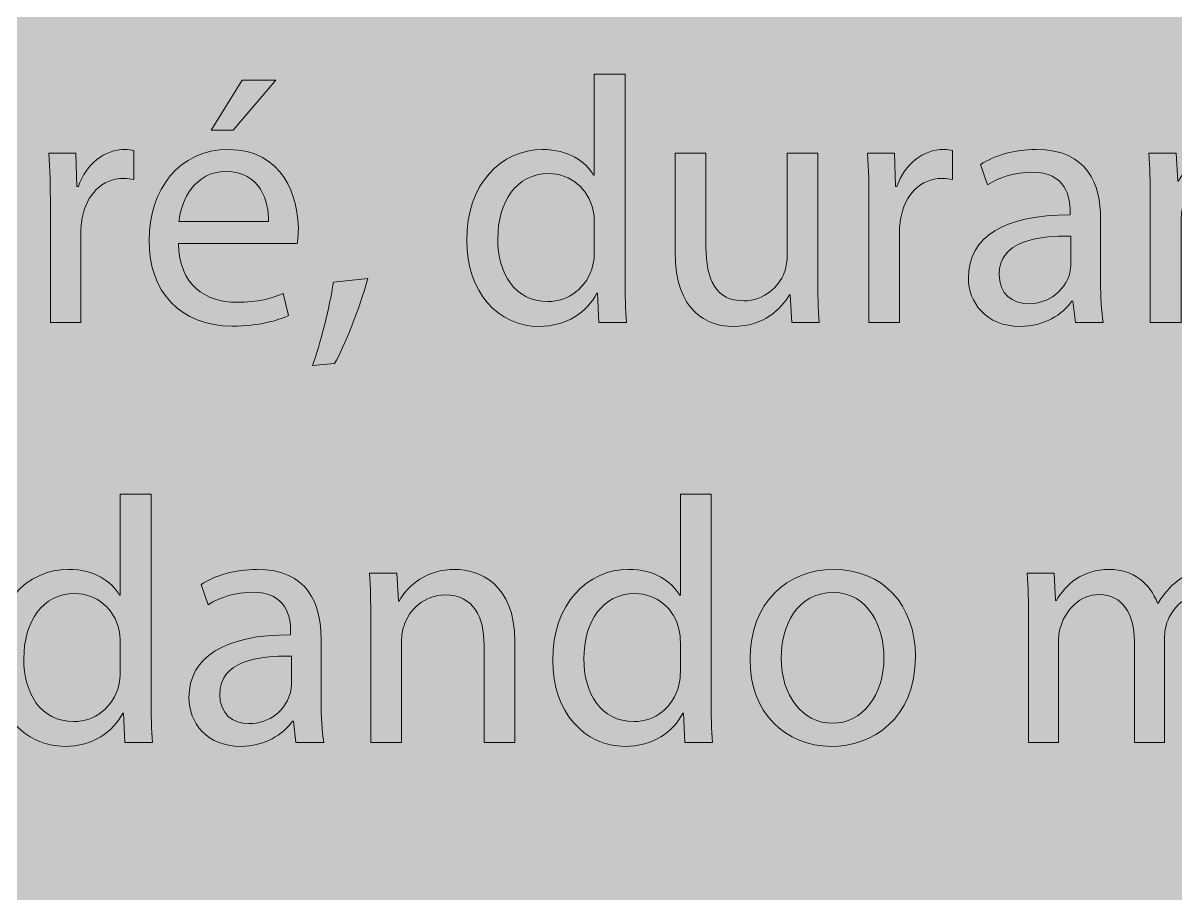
# Model space of a CAD drawing. Header units: inches. Extents: x -507 to 1392, y -754 to 68.
# Drawn here: x -175.44 to -135.9, y -101.44 to -71.57 of the extents above; entities that cross this region are included whole.
import ezdxf

# ---------------------------------------------------------------- set-up
doc = ezdxf.new("R2010")
doc.units = ezdxf.units.IN
doc.header["$MEASUREMENT"] = 0
doc.layers.add('Front', color=7, linetype='Continuous')
picture_1 = doc.add_image_def('image1.png', size_in_pixel=(3301, 2181))
picture_2 = doc.add_image_def('image10.png', size_in_pixel=(3013, 3012))

# ---------------------------------------------------------------- blocks, each defined once
blk = doc.blocks.new('block 3')
at = {"layer": 'Front', "true_color": 0x326699}
h = blk.add_hatch(color=165, dxfattribs=at)
h.dxf.hatch_style = 2
h.paths.add_polyline_path([(-211, -462.1), (-211, 61.249), (581, 61.249), (581, -462.1)])
at = {"layer": 'Front'}
image = blk.add_image(picture_1, insert=(-211, -462.191), size_in_units=(792.24, 523.44), dxfattribs=at)
blk = doc.blocks.new('block 48')
at = {"layer": 'Front', "true_color": 0x231f20}
h = blk.add_hatch(color=250, dxfattribs=at)
h.dxf.hatch_style = 2
edge = h.paths.add_edge_path()
edge.add_spline(control_points=[(-170.116, -79.135), (-170.092, -80.562), (-169.181, -81.149), (-168.125, -81.149), (-167.37, -81.149), (-166.914, -81.018), (-166.518, -80.85), (-166.518, -80.85), (-166.338, -81.605), (-166.338, -81.605), (-166.71, -81.773), (-167.345, -81.965), (-168.269, -81.965), (-170.056, -81.965), (-171.124, -80.79), (-171.124, -79.039), (-171.124, -77.288), (-170.092, -75.909), (-168.401, -75.909), (-166.506, -75.909), (-166.002, -77.576), (-166.002, -78.643), (-166.002, -78.859), (-166.026, -79.027), (-166.038, -79.135), (-166.038, -79.135), (-170.116, -79.135), (-170.116, -79.135)], knot_values=[0, 0, 0, 0, 1, 1, 1, 2, 2, 2, 3, 3, 3, 4, 4, 4, 5, 5, 5, 6, 6, 6, 7, 7, 7, 8, 8, 8, 9, 9, 9, 9], degree=3, periodic=1)
edge = h.paths.add_edge_path()
edge.add_spline(control_points=[(-167.021, -78.379), (-167.01, -77.708), (-167.297, -76.664), (-168.485, -76.664), (-169.552, -76.664), (-170.02, -77.647), (-170.104, -78.379), (-170.104, -78.379), (-167.021, -78.379), (-167.021, -78.379)], knot_values=[0, 0, 0, 0, 1, 1, 1, 2, 2, 2, 3, 3, 3, 3], degree=3, periodic=1)
h.paths.add_polyline_path([(-166.77, -73.534), (-168.233, -75.249), (-168.988, -75.249), (-167.933, -73.534)])
h = blk.add_hatch(color=250, dxfattribs=at)
h.dxf.hatch_style = 2
edge = h.paths.add_edge_path()
edge.add_spline(control_points=[(-154.795, -73.33), (-154.795, -73.33), (-154.795, -80.346), (-154.795, -80.346), (-154.795, -80.862), (-154.783, -81.449), (-154.747, -81.845), (-154.747, -81.845), (-155.694, -81.845), (-155.694, -81.845), (-155.694, -81.845), (-155.742, -80.838), (-155.742, -80.838), (-155.742, -80.838), (-155.766, -80.838), (-155.766, -80.838), (-156.09, -81.485), (-156.798, -81.977), (-157.745, -81.977), (-159.148, -81.977), (-160.228, -80.79), (-160.228, -79.027), (-160.24, -77.096), (-159.041, -75.909), (-157.625, -75.909), (-156.738, -75.909), (-156.138, -76.328), (-155.874, -76.796), (-155.874, -76.796), (-155.85, -76.796), (-155.85, -76.796), (-155.85, -76.796), (-155.85, -73.33), (-155.85, -73.33), (-155.85, -73.33), (-154.795, -73.33), (-154.795, -73.33)], knot_values=[0, 0, 0, 0, 1, 1, 1, 2, 2, 2, 3, 3, 3, 4, 4, 4, 5, 5, 5, 6, 6, 6, 7, 7, 7, 8, 8, 8, 9, 9, 9, 10, 10, 10, 11, 11, 11, 12, 12, 12, 12], degree=3, periodic=1)
edge = h.paths.add_edge_path()
edge.add_spline(control_points=[(-155.85, -78.403), (-155.85, -78.271), (-155.862, -78.091), (-155.898, -77.959), (-156.054, -77.288), (-156.63, -76.736), (-157.421, -76.736), (-158.513, -76.736), (-159.161, -77.695), (-159.161, -78.979), (-159.161, -80.154), (-158.585, -81.125), (-157.445, -81.125), (-156.738, -81.125), (-156.09, -80.658), (-155.898, -79.866), (-155.862, -79.722), (-155.85, -79.579), (-155.85, -79.411), (-155.85, -79.411), (-155.85, -78.403), (-155.85, -78.403)], knot_values=[0, 0, 0, 0, 1, 1, 1, 2, 2, 2, 3, 3, 3, 4, 4, 4, 5, 5, 5, 6, 6, 6, 7, 7, 7, 7], degree=3, periodic=1)
h = blk.add_hatch(color=250, dxfattribs=at)
h.dxf.hatch_style = 2
edge = h.paths.add_edge_path()
edge.add_spline(control_points=[(-174.508, -77.852), (-174.508, -77.168), (-174.52, -76.58), (-174.556, -76.041), (-174.556, -76.041), (-173.632, -76.041), (-173.632, -76.041), (-173.632, -76.041), (-173.596, -77.18), (-173.596, -77.18), (-173.596, -77.18), (-173.548, -77.18), (-173.548, -77.18), (-173.285, -76.4), (-172.649, -75.909), (-171.941, -75.909), (-171.821, -75.909), (-171.737, -75.92), (-171.642, -75.944), (-171.642, -75.944), (-171.642, -76.94), (-171.642, -76.94), (-171.75, -76.916), (-171.857, -76.904), (-172.001, -76.904), (-172.745, -76.904), (-173.272, -77.468), (-173.417, -78.259), (-173.44, -78.403), (-173.464, -78.571), (-173.464, -78.751), (-173.464, -78.751), (-173.464, -81.845), (-173.464, -81.845), (-173.464, -81.845), (-174.508, -81.845), (-174.508, -81.845), (-174.508, -81.845), (-174.508, -77.852), (-174.508, -77.852)], knot_values=[0, 0, 0, 0, 1, 1, 1, 2, 2, 2, 3, 3, 3, 4, 4, 4, 5, 5, 5, 6, 6, 6, 7, 7, 7, 8, 8, 8, 9, 9, 9, 10, 10, 10, 11, 11, 11, 12, 12, 12, 13, 13, 13, 13], degree=3, periodic=1)
h = blk.add_hatch(color=250, dxfattribs=at)
h.dxf.hatch_style = 2
edge = h.paths.add_edge_path()
edge.add_spline(control_points=[(-146.428, -77.852), (-146.428, -77.168), (-146.44, -76.58), (-146.476, -76.041), (-146.476, -76.041), (-145.553, -76.041), (-145.553, -76.041), (-145.553, -76.041), (-145.517, -77.18), (-145.517, -77.18), (-145.517, -77.18), (-145.469, -77.18), (-145.469, -77.18), (-145.205, -76.4), (-144.569, -75.909), (-143.862, -75.909), (-143.742, -75.909), (-143.658, -75.92), (-143.562, -75.944), (-143.562, -75.944), (-143.562, -76.94), (-143.562, -76.94), (-143.67, -76.916), (-143.778, -76.904), (-143.921, -76.904), (-144.665, -76.904), (-145.193, -77.468), (-145.337, -78.259), (-145.361, -78.403), (-145.385, -78.571), (-145.385, -78.751), (-145.385, -78.751), (-145.385, -81.845), (-145.385, -81.845), (-145.385, -81.845), (-146.428, -81.845), (-146.428, -81.845), (-146.428, -81.845), (-146.428, -77.852), (-146.428, -77.852)], knot_values=[0, 0, 0, 0, 1, 1, 1, 2, 2, 2, 3, 3, 3, 4, 4, 4, 5, 5, 5, 6, 6, 6, 7, 7, 7, 8, 8, 8, 9, 9, 9, 10, 10, 10, 11, 11, 11, 12, 12, 12, 13, 13, 13, 13], degree=3, periodic=1)
h = blk.add_hatch(color=250, dxfattribs=at)
h.dxf.hatch_style = 2
edge = h.paths.add_edge_path()
edge.add_spline(control_points=[(-139.35, -81.845), (-139.35, -81.845), (-139.434, -81.114), (-139.434, -81.114), (-139.434, -81.114), (-139.47, -81.114), (-139.47, -81.114), (-139.793, -81.569), (-140.417, -81.977), (-141.245, -81.977), (-142.42, -81.977), (-143.02, -81.149), (-143.02, -80.31), (-143.02, -78.907), (-141.772, -78.139), (-139.53, -78.151), (-139.53, -78.151), (-139.53, -78.031), (-139.53, -78.031), (-139.53, -77.552), (-139.662, -76.688), (-140.849, -76.688), (-141.389, -76.688), (-141.952, -76.856), (-142.36, -77.12), (-142.36, -77.12), (-142.6, -76.424), (-142.6, -76.424), (-142.12, -76.112), (-141.425, -75.909), (-140.693, -75.909), (-138.918, -75.909), (-138.486, -77.12), (-138.486, -78.283), (-138.486, -78.283), (-138.486, -80.454), (-138.486, -80.454), (-138.486, -80.958), (-138.462, -81.449), (-138.39, -81.845), (-138.39, -81.845), (-139.35, -81.845), (-139.35, -81.845)], knot_values=[0, 0, 0, 0, 1, 1, 1, 2, 2, 2, 3, 3, 3, 4, 4, 4, 5, 5, 5, 6, 6, 6, 7, 7, 7, 8, 8, 8, 9, 9, 9, 10, 10, 10, 11, 11, 11, 12, 12, 12, 13, 13, 13, 14, 14, 14, 14], degree=3, periodic=1)
edge = h.paths.add_edge_path()
edge.add_spline(control_points=[(-139.506, -78.883), (-140.657, -78.859), (-141.964, -79.063), (-141.964, -80.19), (-141.964, -80.874), (-141.508, -81.198), (-140.969, -81.198), (-140.213, -81.198), (-139.733, -80.718), (-139.565, -80.226), (-139.53, -80.118), (-139.506, -79.998), (-139.506, -79.89), (-139.506, -79.89), (-139.506, -78.883), (-139.506, -78.883)], knot_values=[0, 0, 0, 0, 1, 1, 1, 2, 2, 2, 3, 3, 3, 4, 4, 4, 5, 5, 5, 5], degree=3, periodic=1)
h = blk.add_hatch(color=250, dxfattribs=at)
h.dxf.hatch_style = 2
edge = h.paths.add_edge_path()
edge.add_spline(control_points=[(-136.78, -77.611), (-136.78, -77.012), (-136.792, -76.52), (-136.828, -76.041), (-136.828, -76.041), (-135.892, -76.041), (-135.892, -76.041), (-135.892, -76.041), (-135.832, -77), (-135.832, -77), (-135.832, -77), (-135.808, -77), (-135.808, -77), (-135.521, -76.448), (-134.849, -75.909), (-133.889, -75.909), (-133.086, -75.909), (-131.838, -76.388), (-131.838, -78.379), (-131.838, -78.379), (-131.838, -81.845), (-131.838, -81.845), (-131.838, -81.845), (-132.894, -81.845), (-132.894, -81.845), (-132.894, -81.845), (-132.894, -78.499), (-132.894, -78.499), (-132.894, -77.563), (-133.242, -76.784), (-134.237, -76.784), (-134.933, -76.784), (-135.473, -77.276), (-135.652, -77.863), (-135.7, -77.995), (-135.724, -78.175), (-135.724, -78.355), (-135.724, -78.355), (-135.724, -81.845), (-135.724, -81.845), (-135.724, -81.845), (-136.78, -81.845), (-136.78, -81.845), (-136.78, -81.845), (-136.78, -77.611), (-136.78, -77.611)], knot_values=[0, 0, 0, 0, 1, 1, 1, 2, 2, 2, 3, 3, 3, 4, 4, 4, 5, 5, 5, 6, 6, 6, 7, 7, 7, 8, 8, 8, 9, 9, 9, 10, 10, 10, 11, 11, 11, 12, 12, 12, 13, 13, 13, 14, 14, 14, 15, 15, 15, 15], degree=3, periodic=1)
h = blk.add_hatch(color=250, dxfattribs=at)
h.dxf.hatch_style = 2
edge = h.paths.add_edge_path()
edge.add_spline(control_points=[(-148.183, -80.262), (-148.183, -80.862), (-148.171, -81.39), (-148.135, -81.845), (-148.135, -81.845), (-149.07, -81.845), (-149.07, -81.845), (-149.07, -81.845), (-149.13, -80.898), (-149.13, -80.898), (-149.13, -80.898), (-149.154, -80.898), (-149.154, -80.898), (-149.43, -81.366), (-150.042, -81.977), (-151.073, -81.977), (-151.984, -81.977), (-153.076, -81.474), (-153.076, -79.435), (-153.076, -79.435), (-153.076, -76.041), (-153.076, -76.041), (-153.076, -76.041), (-152.021, -76.041), (-152.021, -76.041), (-152.021, -76.041), (-152.021, -79.254), (-152.021, -79.254), (-152.021, -80.358), (-151.685, -81.102), (-150.725, -81.102), (-150.018, -81.102), (-149.526, -80.61), (-149.334, -80.142), (-149.274, -79.986), (-149.238, -79.794), (-149.238, -79.603), (-149.238, -79.603), (-149.238, -76.041), (-149.238, -76.041), (-149.238, -76.041), (-148.183, -76.041), (-148.183, -76.041), (-148.183, -76.041), (-148.183, -80.262), (-148.183, -80.262)], knot_values=[0, 0, 0, 0, 1, 1, 1, 2, 2, 2, 3, 3, 3, 4, 4, 4, 5, 5, 5, 6, 6, 6, 7, 7, 7, 8, 8, 8, 9, 9, 9, 10, 10, 10, 11, 11, 11, 12, 12, 12, 13, 13, 13, 14, 14, 14, 15, 15, 15, 15], degree=3, periodic=1)
h = blk.add_hatch(color=250, dxfattribs=at)
h.dxf.hatch_style = 2
edge = h.paths.add_edge_path()
edge.add_spline(control_points=[(-165.519, -83.32), (-165.255, -82.613), (-164.931, -81.33), (-164.799, -80.454), (-164.799, -80.454), (-163.624, -80.334), (-163.624, -80.334), (-163.9, -81.354), (-164.428, -82.685), (-164.764, -83.249), (-164.764, -83.249), (-165.519, -83.32), (-165.519, -83.32)], knot_values=[0, 0, 0, 0, 1, 1, 1, 2, 2, 2, 3, 3, 3, 4, 4, 4, 4], degree=3, periodic=1)
h = blk.add_hatch(color=250, dxfattribs=at)
h.dxf.hatch_style = 2
edge = h.paths.add_edge_path()
edge.add_spline(control_points=[(-171.054, -87.73), (-171.054, -87.73), (-171.054, -94.747), (-171.054, -94.747), (-171.054, -95.262), (-171.042, -95.85), (-171.006, -96.246), (-171.006, -96.246), (-171.954, -96.246), (-171.954, -96.246), (-171.954, -96.246), (-172.001, -95.238), (-172.001, -95.238), (-172.001, -95.238), (-172.025, -95.238), (-172.025, -95.238), (-172.35, -95.886), (-173.057, -96.377), (-174.004, -96.377), (-175.408, -96.377), (-176.487, -95.19), (-176.487, -93.427), (-176.499, -91.496), (-175.3, -90.309), (-173.885, -90.309), (-172.997, -90.309), (-172.397, -90.729), (-172.133, -91.196), (-172.133, -91.196), (-172.109, -91.196), (-172.109, -91.196), (-172.109, -91.196), (-172.109, -87.73), (-172.109, -87.73), (-172.109, -87.73), (-171.054, -87.73), (-171.054, -87.73)], knot_values=[0, 0, 0, 0, 1, 1, 1, 2, 2, 2, 3, 3, 3, 4, 4, 4, 5, 5, 5, 6, 6, 6, 7, 7, 7, 8, 8, 8, 9, 9, 9, 10, 10, 10, 11, 11, 11, 12, 12, 12, 12], degree=3, periodic=1)
edge = h.paths.add_edge_path()
edge.add_spline(control_points=[(-172.109, -92.804), (-172.109, -92.671), (-172.122, -92.492), (-172.158, -92.36), (-172.313, -91.688), (-172.889, -91.136), (-173.681, -91.136), (-174.772, -91.136), (-175.42, -92.096), (-175.42, -93.379), (-175.42, -94.555), (-174.844, -95.526), (-173.705, -95.526), (-172.997, -95.526), (-172.35, -95.058), (-172.158, -94.267), (-172.122, -94.123), (-172.109, -93.979), (-172.109, -93.811), (-172.109, -93.811), (-172.109, -92.804), (-172.109, -92.804)], knot_values=[0, 0, 0, 0, 1, 1, 1, 2, 2, 2, 3, 3, 3, 4, 4, 4, 5, 5, 5, 6, 6, 6, 7, 7, 7, 7], degree=3, periodic=1)
h = blk.add_hatch(color=250, dxfattribs=at)
h.dxf.hatch_style = 2
edge = h.paths.add_edge_path()
edge.add_spline(control_points=[(-151.843, -87.73), (-151.843, -87.73), (-151.843, -94.747), (-151.843, -94.747), (-151.843, -95.262), (-151.831, -95.85), (-151.795, -96.246), (-151.795, -96.246), (-152.742, -96.246), (-152.742, -96.246), (-152.742, -96.246), (-152.79, -95.238), (-152.79, -95.238), (-152.79, -95.238), (-152.814, -95.238), (-152.814, -95.238), (-153.138, -95.886), (-153.846, -96.377), (-154.793, -96.377), (-156.196, -96.377), (-157.276, -95.19), (-157.276, -93.427), (-157.288, -91.496), (-156.088, -90.309), (-154.673, -90.309), (-153.786, -90.309), (-153.186, -90.729), (-152.922, -91.196), (-152.922, -91.196), (-152.898, -91.196), (-152.898, -91.196), (-152.898, -91.196), (-152.898, -87.73), (-152.898, -87.73), (-152.898, -87.73), (-151.843, -87.73), (-151.843, -87.73)], knot_values=[0, 0, 0, 0, 1, 1, 1, 2, 2, 2, 3, 3, 3, 4, 4, 4, 5, 5, 5, 6, 6, 6, 7, 7, 7, 8, 8, 8, 9, 9, 9, 10, 10, 10, 11, 11, 11, 12, 12, 12, 12], degree=3, periodic=1)
edge = h.paths.add_edge_path()
edge.add_spline(control_points=[(-152.898, -92.804), (-152.898, -92.671), (-152.91, -92.492), (-152.946, -92.36), (-153.102, -91.688), (-153.678, -91.136), (-154.469, -91.136), (-155.561, -91.136), (-156.208, -92.096), (-156.208, -93.379), (-156.208, -94.555), (-155.633, -95.526), (-154.493, -95.526), (-153.786, -95.526), (-153.138, -95.058), (-152.946, -94.267), (-152.91, -94.123), (-152.898, -93.979), (-152.898, -93.811), (-152.898, -93.811), (-152.898, -92.804), (-152.898, -92.804)], knot_values=[0, 0, 0, 0, 1, 1, 1, 2, 2, 2, 3, 3, 3, 4, 4, 4, 5, 5, 5, 6, 6, 6, 7, 7, 7, 7], degree=3, periodic=1)
h = blk.add_hatch(color=250, dxfattribs=at)
h.dxf.hatch_style = 2
edge = h.paths.add_edge_path()
edge.add_spline(control_points=[(-166.085, -96.246), (-166.085, -96.246), (-166.169, -95.514), (-166.169, -95.514), (-166.169, -95.514), (-166.206, -95.514), (-166.206, -95.514), (-166.529, -95.97), (-167.153, -96.377), (-167.98, -96.377), (-169.156, -96.377), (-169.755, -95.55), (-169.755, -94.71), (-169.755, -93.307), (-168.508, -92.54), (-166.266, -92.552), (-166.266, -92.552), (-166.266, -92.432), (-166.266, -92.432), (-166.266, -91.952), (-166.397, -91.088), (-167.585, -91.088), (-168.125, -91.088), (-168.688, -91.256), (-169.096, -91.52), (-169.096, -91.52), (-169.336, -90.825), (-169.336, -90.825), (-168.856, -90.513), (-168.16, -90.309), (-167.429, -90.309), (-165.654, -90.309), (-165.222, -91.52), (-165.222, -92.684), (-165.222, -92.684), (-165.222, -94.854), (-165.222, -94.854), (-165.222, -95.358), (-165.198, -95.85), (-165.126, -96.246), (-165.126, -96.246), (-166.085, -96.246), (-166.085, -96.246)], knot_values=[0, 0, 0, 0, 1, 1, 1, 2, 2, 2, 3, 3, 3, 4, 4, 4, 5, 5, 5, 6, 6, 6, 7, 7, 7, 8, 8, 8, 9, 9, 9, 10, 10, 10, 11, 11, 11, 12, 12, 12, 13, 13, 13, 14, 14, 14, 14], degree=3, periodic=1)
edge = h.paths.add_edge_path()
edge.add_spline(control_points=[(-166.241, -93.283), (-167.393, -93.259), (-168.7, -93.463), (-168.7, -94.59), (-168.7, -95.274), (-168.244, -95.598), (-167.705, -95.598), (-166.949, -95.598), (-166.469, -95.118), (-166.301, -94.626), (-166.266, -94.519), (-166.241, -94.398), (-166.241, -94.291), (-166.241, -94.291), (-166.241, -93.283), (-166.241, -93.283)], knot_values=[0, 0, 0, 0, 1, 1, 1, 2, 2, 2, 3, 3, 3, 4, 4, 4, 5, 5, 5, 5], degree=3, periodic=1)
h = blk.add_hatch(color=250, dxfattribs=at)
h.dxf.hatch_style = 2
edge = h.paths.add_edge_path()
edge.add_spline(control_points=[(-163.516, -92.012), (-163.516, -91.412), (-163.527, -90.92), (-163.563, -90.441), (-163.563, -90.441), (-162.628, -90.441), (-162.628, -90.441), (-162.628, -90.441), (-162.568, -91.4), (-162.568, -91.4), (-162.568, -91.4), (-162.544, -91.4), (-162.544, -91.4), (-162.256, -90.849), (-161.584, -90.309), (-160.625, -90.309), (-159.822, -90.309), (-158.574, -90.789), (-158.574, -92.779), (-158.574, -92.779), (-158.574, -96.246), (-158.574, -96.246), (-158.574, -96.246), (-159.63, -96.246), (-159.63, -96.246), (-159.63, -96.246), (-159.63, -92.899), (-159.63, -92.899), (-159.63, -91.964), (-159.978, -91.185), (-160.973, -91.185), (-161.668, -91.185), (-162.208, -91.676), (-162.388, -92.264), (-162.436, -92.396), (-162.46, -92.576), (-162.46, -92.755), (-162.46, -92.755), (-162.46, -96.246), (-162.46, -96.246), (-162.46, -96.246), (-163.516, -96.246), (-163.516, -96.246), (-163.516, -96.246), (-163.516, -92.012), (-163.516, -92.012)], knot_values=[0, 0, 0, 0, 1, 1, 1, 2, 2, 2, 3, 3, 3, 4, 4, 4, 5, 5, 5, 6, 6, 6, 7, 7, 7, 8, 8, 8, 9, 9, 9, 10, 10, 10, 11, 11, 11, 12, 12, 12, 13, 13, 13, 14, 14, 14, 15, 15, 15, 15], degree=3, periodic=1)
h = blk.add_hatch(color=250, dxfattribs=at)
h.dxf.hatch_style = 2
edge = h.paths.add_edge_path()
edge.add_spline(control_points=[(-144.835, -93.295), (-144.835, -95.442), (-146.322, -96.377), (-147.725, -96.377), (-149.296, -96.377), (-150.508, -95.226), (-150.508, -93.391), (-150.508, -91.448), (-149.236, -90.309), (-147.629, -90.309), (-145.962, -90.309), (-144.835, -91.52), (-144.835, -93.295)], knot_values=[0, 0, 0, 0, 1, 1, 1, 2, 2, 2, 3, 3, 3, 4, 4, 4, 4], degree=3, periodic=1)
edge = h.paths.add_edge_path()
edge.add_spline(control_points=[(-149.44, -93.355), (-149.44, -94.626), (-148.708, -95.586), (-147.677, -95.586), (-146.67, -95.586), (-145.914, -94.639), (-145.914, -93.331), (-145.914, -92.348), (-146.406, -91.101), (-147.653, -91.101), (-148.9, -91.101), (-149.44, -92.252), (-149.44, -93.355)], knot_values=[0, 0, 0, 0, 1, 1, 1, 2, 2, 2, 3, 3, 3, 4, 4, 4, 4], degree=3, periodic=1)
h = blk.add_hatch(color=250, dxfattribs=at)
h.dxf.hatch_style = 2
edge = h.paths.add_edge_path()
edge.add_spline(control_points=[(-140.956, -92.012), (-140.956, -91.412), (-140.968, -90.92), (-141.004, -90.441), (-141.004, -90.441), (-140.081, -90.441), (-140.081, -90.441), (-140.081, -90.441), (-140.033, -91.376), (-140.033, -91.376), (-140.033, -91.376), (-139.997, -91.376), (-139.997, -91.376), (-139.673, -90.825), (-139.133, -90.309), (-138.173, -90.309), (-137.382, -90.309), (-136.782, -90.789), (-136.53, -91.472), (-136.53, -91.472), (-136.506, -91.472), (-136.506, -91.472), (-136.327, -91.148), (-136.099, -90.896), (-135.859, -90.717), (-135.511, -90.453), (-135.127, -90.309), (-134.576, -90.309), (-133.808, -90.309), (-132.668, -90.812), (-132.668, -92.828), (-132.668, -92.828), (-132.668, -96.246), (-132.668, -96.246), (-132.668, -96.246), (-133.7, -96.246), (-133.7, -96.246), (-133.7, -96.246), (-133.7, -92.959), (-133.7, -92.959), (-133.7, -91.844), (-134.108, -91.172), (-134.959, -91.172), (-135.559, -91.172), (-136.027, -91.616), (-136.207, -92.132), (-136.254, -92.276), (-136.291, -92.468), (-136.291, -92.66), (-136.291, -92.66), (-136.291, -96.246), (-136.291, -96.246), (-136.291, -96.246), (-137.322, -96.246), (-137.322, -96.246), (-137.322, -96.246), (-137.322, -92.768), (-137.322, -92.768), (-137.322, -91.844), (-137.73, -91.172), (-138.533, -91.172), (-139.193, -91.172), (-139.673, -91.7), (-139.841, -92.228), (-139.9, -92.384), (-139.925, -92.563), (-139.925, -92.744), (-139.925, -92.744), (-139.925, -96.246), (-139.925, -96.246), (-139.925, -96.246), (-140.956, -96.246), (-140.956, -96.246), (-140.956, -96.246), (-140.956, -92.012), (-140.956, -92.012)], knot_values=[0, 0, 0, 0, 1, 1, 1, 2, 2, 2, 3, 3, 3, 4, 4, 4, 5, 5, 5, 6, 6, 6, 7, 7, 7, 8, 8, 8, 9, 9, 9, 10, 10, 10, 11, 11, 11, 12, 12, 12, 13, 13, 13, 14, 14, 14, 15, 15, 15, 16, 16, 16, 17, 17, 17, 18, 18, 18, 19, 19, 19, 20, 20, 20, 21, 21, 21, 22, 22, 22, 23, 23, 23, 24, 24, 24, 25, 25, 25, 25], degree=3, periodic=1)
at = {"layer": 'Front', "lineweight": 0}
blk.add_lwpolyline([(-166.77, -73.534), (-168.233, -75.249), (-168.988, -75.249), (-167.933, -73.534), (-166.77, -73.534)], dxfattribs=at)
for points, knots in [([(-154.795, -73.33), (-154.795, -73.33), (-154.795, -80.346), (-154.795, -80.346), (-154.795, -80.862), (-154.783, -81.449), (-154.747, -81.845), (-154.747, -81.845), (-155.694, -81.845), (-155.694, -81.845), (-155.694, -81.845), (-155.742, -80.838), (-155.742, -80.838), (-155.742, -80.838), (-155.766, -80.838), (-155.766, -80.838), (-156.09, -81.485), (-156.798, -81.977), (-157.745, -81.977), (-159.148, -81.977), (-160.228, -80.79), (-160.228, -79.027), (-160.24, -77.096), (-159.041, -75.909), (-157.625, -75.909), (-156.738, -75.909), (-156.138, -76.328), (-155.874, -76.796), (-155.874, -76.796), (-155.85, -76.796), (-155.85, -76.796), (-155.85, -76.796), (-155.85, -73.33), (-155.85, -73.33), (-155.85, -73.33), (-154.795, -73.33), (-154.795, -73.33)], [0, 0, 0, 0, 1, 1, 1, 2, 2, 2, 3, 3, 3, 4, 4, 4, 5, 5, 5, 6, 6, 6, 7, 7, 7, 8, 8, 8, 9, 9, 9, 10, 10, 10, 11, 11, 11, 12, 12, 12, 12]), ([(-174.508, -77.852), (-174.508, -77.168), (-174.52, -76.58), (-174.556, -76.041), (-174.556, -76.041), (-173.632, -76.041), (-173.632, -76.041), (-173.632, -76.041), (-173.596, -77.18), (-173.596, -77.18), (-173.596, -77.18), (-173.548, -77.18), (-173.548, -77.18), (-173.285, -76.4), (-172.649, -75.909), (-171.941, -75.909), (-171.821, -75.909), (-171.737, -75.92), (-171.642, -75.944), (-171.642, -75.944), (-171.642, -76.94), (-171.642, -76.94), (-171.75, -76.916), (-171.857, -76.904), (-172.001, -76.904), (-172.745, -76.904), (-173.272, -77.468), (-173.417, -78.259), (-173.44, -78.403), (-173.464, -78.571), (-173.464, -78.751), (-173.464, -78.751), (-173.464, -81.845), (-173.464, -81.845), (-173.464, -81.845), (-174.508, -81.845), (-174.508, -81.845), (-174.508, -81.845), (-174.508, -77.852), (-174.508, -77.852)], [0, 0, 0, 0, 1, 1, 1, 2, 2, 2, 3, 3, 3, 4, 4, 4, 5, 5, 5, 6, 6, 6, 7, 7, 7, 8, 8, 8, 9, 9, 9, 10, 10, 10, 11, 11, 11, 12, 12, 12, 13, 13, 13, 13]), ([(-170.116, -79.135), (-170.092, -80.562), (-169.181, -81.149), (-168.125, -81.149), (-167.37, -81.149), (-166.914, -81.018), (-166.518, -80.85), (-166.518, -80.85), (-166.338, -81.605), (-166.338, -81.605), (-166.71, -81.773), (-167.345, -81.965), (-168.269, -81.965), (-170.056, -81.965), (-171.124, -80.79), (-171.124, -79.039), (-171.124, -77.288), (-170.092, -75.909), (-168.401, -75.909), (-166.506, -75.909), (-166.002, -77.576), (-166.002, -78.643), (-166.002, -78.859), (-166.026, -79.027), (-166.038, -79.135), (-166.038, -79.135), (-170.116, -79.135), (-170.116, -79.135)], [0, 0, 0, 0, 1, 1, 1, 2, 2, 2, 3, 3, 3, 4, 4, 4, 5, 5, 5, 6, 6, 6, 7, 7, 7, 8, 8, 8, 9, 9, 9, 9]), ([(-146.428, -77.852), (-146.428, -77.168), (-146.44, -76.58), (-146.476, -76.041), (-146.476, -76.041), (-145.553, -76.041), (-145.553, -76.041), (-145.553, -76.041), (-145.517, -77.18), (-145.517, -77.18), (-145.517, -77.18), (-145.469, -77.18), (-145.469, -77.18), (-145.205, -76.4), (-144.569, -75.909), (-143.862, -75.909), (-143.742, -75.909), (-143.658, -75.92), (-143.562, -75.944), (-143.562, -75.944), (-143.562, -76.94), (-143.562, -76.94), (-143.67, -76.916), (-143.778, -76.904), (-143.921, -76.904), (-144.665, -76.904), (-145.193, -77.468), (-145.337, -78.259), (-145.361, -78.403), (-145.385, -78.571), (-145.385, -78.751), (-145.385, -78.751), (-145.385, -81.845), (-145.385, -81.845), (-145.385, -81.845), (-146.428, -81.845), (-146.428, -81.845), (-146.428, -81.845), (-146.428, -77.852), (-146.428, -77.852)], [0, 0, 0, 0, 1, 1, 1, 2, 2, 2, 3, 3, 3, 4, 4, 4, 5, 5, 5, 6, 6, 6, 7, 7, 7, 8, 8, 8, 9, 9, 9, 10, 10, 10, 11, 11, 11, 12, 12, 12, 13, 13, 13, 13]), ([(-139.35, -81.845), (-139.35, -81.845), (-139.434, -81.114), (-139.434, -81.114), (-139.434, -81.114), (-139.47, -81.114), (-139.47, -81.114), (-139.793, -81.569), (-140.417, -81.977), (-141.245, -81.977), (-142.42, -81.977), (-143.02, -81.149), (-143.02, -80.31), (-143.02, -78.907), (-141.772, -78.139), (-139.53, -78.151), (-139.53, -78.151), (-139.53, -78.031), (-139.53, -78.031), (-139.53, -77.552), (-139.662, -76.688), (-140.849, -76.688), (-141.389, -76.688), (-141.952, -76.856), (-142.36, -77.12), (-142.36, -77.12), (-142.6, -76.424), (-142.6, -76.424), (-142.12, -76.112), (-141.425, -75.909), (-140.693, -75.909), (-138.918, -75.909), (-138.486, -77.12), (-138.486, -78.283), (-138.486, -78.283), (-138.486, -80.454), (-138.486, -80.454), (-138.486, -80.958), (-138.462, -81.449), (-138.39, -81.845), (-138.39, -81.845), (-139.35, -81.845), (-139.35, -81.845)], [0, 0, 0, 0, 1, 1, 1, 2, 2, 2, 3, 3, 3, 4, 4, 4, 5, 5, 5, 6, 6, 6, 7, 7, 7, 8, 8, 8, 9, 9, 9, 10, 10, 10, 11, 11, 11, 12, 12, 12, 13, 13, 13, 14, 14, 14, 14]), ([(-136.78, -77.611), (-136.78, -77.012), (-136.792, -76.52), (-136.828, -76.041), (-136.828, -76.041), (-135.892, -76.041), (-135.892, -76.041), (-135.892, -76.041), (-135.832, -77), (-135.832, -77), (-135.832, -77), (-135.808, -77), (-135.808, -77), (-135.521, -76.448), (-134.849, -75.909), (-133.889, -75.909), (-133.086, -75.909), (-131.838, -76.388), (-131.838, -78.379), (-131.838, -78.379), (-131.838, -81.845), (-131.838, -81.845), (-131.838, -81.845), (-132.894, -81.845), (-132.894, -81.845), (-132.894, -81.845), (-132.894, -78.499), (-132.894, -78.499), (-132.894, -77.563), (-133.242, -76.784), (-134.237, -76.784), (-134.933, -76.784), (-135.473, -77.276), (-135.652, -77.863), (-135.7, -77.995), (-135.724, -78.175), (-135.724, -78.355), (-135.724, -78.355), (-135.724, -81.845), (-135.724, -81.845), (-135.724, -81.845), (-136.78, -81.845), (-136.78, -81.845), (-136.78, -81.845), (-136.78, -77.611), (-136.78, -77.611)], [0, 0, 0, 0, 1, 1, 1, 2, 2, 2, 3, 3, 3, 4, 4, 4, 5, 5, 5, 6, 6, 6, 7, 7, 7, 8, 8, 8, 9, 9, 9, 10, 10, 10, 11, 11, 11, 12, 12, 12, 13, 13, 13, 14, 14, 14, 15, 15, 15, 15]), ([(-148.183, -80.262), (-148.183, -80.862), (-148.171, -81.39), (-148.135, -81.845), (-148.135, -81.845), (-149.07, -81.845), (-149.07, -81.845), (-149.07, -81.845), (-149.13, -80.898), (-149.13, -80.898), (-149.13, -80.898), (-149.154, -80.898), (-149.154, -80.898), (-149.43, -81.366), (-150.042, -81.977), (-151.073, -81.977), (-151.984, -81.977), (-153.076, -81.474), (-153.076, -79.435), (-153.076, -79.435), (-153.076, -76.041), (-153.076, -76.041), (-153.076, -76.041), (-152.021, -76.041), (-152.021, -76.041), (-152.021, -76.041), (-152.021, -79.254), (-152.021, -79.254), (-152.021, -80.358), (-151.685, -81.102), (-150.725, -81.102), (-150.018, -81.102), (-149.526, -80.61), (-149.334, -80.142), (-149.274, -79.986), (-149.238, -79.794), (-149.238, -79.603), (-149.238, -79.603), (-149.238, -76.041), (-149.238, -76.041), (-149.238, -76.041), (-148.183, -76.041), (-148.183, -76.041), (-148.183, -76.041), (-148.183, -80.262), (-148.183, -80.262)], [0, 0, 0, 0, 1, 1, 1, 2, 2, 2, 3, 3, 3, 4, 4, 4, 5, 5, 5, 6, 6, 6, 7, 7, 7, 8, 8, 8, 9, 9, 9, 10, 10, 10, 11, 11, 11, 12, 12, 12, 13, 13, 13, 14, 14, 14, 15, 15, 15, 15]), ([(-167.021, -78.379), (-167.01, -77.708), (-167.297, -76.664), (-168.485, -76.664), (-169.552, -76.664), (-170.02, -77.647), (-170.104, -78.379), (-170.104, -78.379), (-167.021, -78.379), (-167.021, -78.379)], [0, 0, 0, 0, 1, 1, 1, 2, 2, 2, 3, 3, 3, 3]), ([(-155.85, -78.403), (-155.85, -78.271), (-155.862, -78.091), (-155.898, -77.959), (-156.054, -77.288), (-156.63, -76.736), (-157.421, -76.736), (-158.513, -76.736), (-159.161, -77.695), (-159.161, -78.979), (-159.161, -80.154), (-158.585, -81.125), (-157.445, -81.125), (-156.738, -81.125), (-156.09, -80.658), (-155.898, -79.866), (-155.862, -79.722), (-155.85, -79.579), (-155.85, -79.411), (-155.85, -79.411), (-155.85, -78.403), (-155.85, -78.403)], [0, 0, 0, 0, 1, 1, 1, 2, 2, 2, 3, 3, 3, 4, 4, 4, 5, 5, 5, 6, 6, 6, 7, 7, 7, 7]), ([(-139.506, -78.883), (-140.657, -78.859), (-141.964, -79.063), (-141.964, -80.19), (-141.964, -80.874), (-141.508, -81.198), (-140.969, -81.198), (-140.213, -81.198), (-139.733, -80.718), (-139.565, -80.226), (-139.53, -80.118), (-139.506, -79.998), (-139.506, -79.89), (-139.506, -79.89), (-139.506, -78.883), (-139.506, -78.883)], [0, 0, 0, 0, 1, 1, 1, 2, 2, 2, 3, 3, 3, 4, 4, 4, 5, 5, 5, 5]), ([(-165.519, -83.32), (-165.255, -82.613), (-164.931, -81.33), (-164.799, -80.454), (-164.799, -80.454), (-163.624, -80.334), (-163.624, -80.334), (-163.9, -81.354), (-164.428, -82.685), (-164.764, -83.249), (-164.764, -83.249), (-165.519, -83.32), (-165.519, -83.32)], [0, 0, 0, 0, 1, 1, 1, 2, 2, 2, 3, 3, 3, 4, 4, 4, 4]), ([(-171.054, -87.73), (-171.054, -87.73), (-171.054, -94.747), (-171.054, -94.747), (-171.054, -95.262), (-171.042, -95.85), (-171.006, -96.246), (-171.006, -96.246), (-171.954, -96.246), (-171.954, -96.246), (-171.954, -96.246), (-172.001, -95.238), (-172.001, -95.238), (-172.001, -95.238), (-172.025, -95.238), (-172.025, -95.238), (-172.35, -95.886), (-173.057, -96.377), (-174.004, -96.377), (-175.408, -96.377), (-176.487, -95.19), (-176.487, -93.427), (-176.499, -91.496), (-175.3, -90.309), (-173.885, -90.309), (-172.997, -90.309), (-172.397, -90.729), (-172.133, -91.196), (-172.133, -91.196), (-172.109, -91.196), (-172.109, -91.196), (-172.109, -91.196), (-172.109, -87.73), (-172.109, -87.73), (-172.109, -87.73), (-171.054, -87.73), (-171.054, -87.73)], [0, 0, 0, 0, 1, 1, 1, 2, 2, 2, 3, 3, 3, 4, 4, 4, 5, 5, 5, 6, 6, 6, 7, 7, 7, 8, 8, 8, 9, 9, 9, 10, 10, 10, 11, 11, 11, 12, 12, 12, 12]), ([(-151.843, -87.73), (-151.843, -87.73), (-151.843, -94.747), (-151.843, -94.747), (-151.843, -95.262), (-151.831, -95.85), (-151.795, -96.246), (-151.795, -96.246), (-152.742, -96.246), (-152.742, -96.246), (-152.742, -96.246), (-152.79, -95.238), (-152.79, -95.238), (-152.79, -95.238), (-152.814, -95.238), (-152.814, -95.238), (-153.138, -95.886), (-153.846, -96.377), (-154.793, -96.377), (-156.196, -96.377), (-157.276, -95.19), (-157.276, -93.427), (-157.288, -91.496), (-156.088, -90.309), (-154.673, -90.309), (-153.786, -90.309), (-153.186, -90.729), (-152.922, -91.196), (-152.922, -91.196), (-152.898, -91.196), (-152.898, -91.196), (-152.898, -91.196), (-152.898, -87.73), (-152.898, -87.73), (-152.898, -87.73), (-151.843, -87.73), (-151.843, -87.73)], [0, 0, 0, 0, 1, 1, 1, 2, 2, 2, 3, 3, 3, 4, 4, 4, 5, 5, 5, 6, 6, 6, 7, 7, 7, 8, 8, 8, 9, 9, 9, 10, 10, 10, 11, 11, 11, 12, 12, 12, 12]), ([(-166.085, -96.246), (-166.085, -96.246), (-166.169, -95.514), (-166.169, -95.514), (-166.169, -95.514), (-166.206, -95.514), (-166.206, -95.514), (-166.529, -95.97), (-167.153, -96.377), (-167.98, -96.377), (-169.156, -96.377), (-169.755, -95.55), (-169.755, -94.71), (-169.755, -93.307), (-168.508, -92.54), (-166.266, -92.552), (-166.266, -92.552), (-166.266, -92.432), (-166.266, -92.432), (-166.266, -91.952), (-166.397, -91.088), (-167.585, -91.088), (-168.125, -91.088), (-168.688, -91.256), (-169.096, -91.52), (-169.096, -91.52), (-169.336, -90.825), (-169.336, -90.825), (-168.856, -90.513), (-168.16, -90.309), (-167.429, -90.309), (-165.654, -90.309), (-165.222, -91.52), (-165.222, -92.684), (-165.222, -92.684), (-165.222, -94.854), (-165.222, -94.854), (-165.222, -95.358), (-165.198, -95.85), (-165.126, -96.246), (-165.126, -96.246), (-166.085, -96.246), (-166.085, -96.246)], [0, 0, 0, 0, 1, 1, 1, 2, 2, 2, 3, 3, 3, 4, 4, 4, 5, 5, 5, 6, 6, 6, 7, 7, 7, 8, 8, 8, 9, 9, 9, 10, 10, 10, 11, 11, 11, 12, 12, 12, 13, 13, 13, 14, 14, 14, 14]), ([(-163.516, -92.012), (-163.516, -91.412), (-163.527, -90.92), (-163.563, -90.441), (-163.563, -90.441), (-162.628, -90.441), (-162.628, -90.441), (-162.628, -90.441), (-162.568, -91.4), (-162.568, -91.4), (-162.568, -91.4), (-162.544, -91.4), (-162.544, -91.4), (-162.256, -90.849), (-161.584, -90.309), (-160.625, -90.309), (-159.822, -90.309), (-158.574, -90.789), (-158.574, -92.779), (-158.574, -92.779), (-158.574, -96.246), (-158.574, -96.246), (-158.574, -96.246), (-159.63, -96.246), (-159.63, -96.246), (-159.63, -96.246), (-159.63, -92.899), (-159.63, -92.899), (-159.63, -91.964), (-159.978, -91.185), (-160.973, -91.185), (-161.668, -91.185), (-162.208, -91.676), (-162.388, -92.264), (-162.436, -92.396), (-162.46, -92.576), (-162.46, -92.755), (-162.46, -92.755), (-162.46, -96.246), (-162.46, -96.246), (-162.46, -96.246), (-163.516, -96.246), (-163.516, -96.246), (-163.516, -96.246), (-163.516, -92.012), (-163.516, -92.012)], [0, 0, 0, 0, 1, 1, 1, 2, 2, 2, 3, 3, 3, 4, 4, 4, 5, 5, 5, 6, 6, 6, 7, 7, 7, 8, 8, 8, 9, 9, 9, 10, 10, 10, 11, 11, 11, 12, 12, 12, 13, 13, 13, 14, 14, 14, 15, 15, 15, 15]), ([(-144.835, -93.295), (-144.835, -95.442), (-146.322, -96.377), (-147.725, -96.377), (-149.296, -96.377), (-150.508, -95.226), (-150.508, -93.391), (-150.508, -91.448), (-149.236, -90.309), (-147.629, -90.309), (-145.962, -90.309), (-144.835, -91.52), (-144.835, -93.295)], [0, 0, 0, 0, 1, 1, 1, 2, 2, 2, 3, 3, 3, 4, 4, 4, 4]), ([(-140.956, -92.012), (-140.956, -91.412), (-140.968, -90.92), (-141.004, -90.441), (-141.004, -90.441), (-140.081, -90.441), (-140.081, -90.441), (-140.081, -90.441), (-140.033, -91.376), (-140.033, -91.376), (-140.033, -91.376), (-139.997, -91.376), (-139.997, -91.376), (-139.673, -90.825), (-139.133, -90.309), (-138.173, -90.309), (-137.382, -90.309), (-136.782, -90.789), (-136.53, -91.472), (-136.53, -91.472), (-136.506, -91.472), (-136.506, -91.472), (-136.327, -91.148), (-136.099, -90.896), (-135.859, -90.717), (-135.511, -90.453), (-135.127, -90.309), (-134.576, -90.309), (-133.808, -90.309), (-132.668, -90.812), (-132.668, -92.828), (-132.668, -92.828), (-132.668, -96.246), (-132.668, -96.246), (-132.668, -96.246), (-133.7, -96.246), (-133.7, -96.246), (-133.7, -96.246), (-133.7, -92.959), (-133.7, -92.959), (-133.7, -91.844), (-134.108, -91.172), (-134.959, -91.172), (-135.559, -91.172), (-136.027, -91.616), (-136.207, -92.132), (-136.254, -92.276), (-136.291, -92.468), (-136.291, -92.66), (-136.291, -92.66), (-136.291, -96.246), (-136.291, -96.246), (-136.291, -96.246), (-137.322, -96.246), (-137.322, -96.246), (-137.322, -96.246), (-137.322, -92.768), (-137.322, -92.768), (-137.322, -91.844), (-137.73, -91.172), (-138.533, -91.172), (-139.193, -91.172), (-139.673, -91.7), (-139.841, -92.228), (-139.9, -92.384), (-139.925, -92.563), (-139.925, -92.744), (-139.925, -92.744), (-139.925, -96.246), (-139.925, -96.246), (-139.925, -96.246), (-140.956, -96.246), (-140.956, -96.246), (-140.956, -96.246), (-140.956, -92.012), (-140.956, -92.012)], [0, 0, 0, 0, 1, 1, 1, 2, 2, 2, 3, 3, 3, 4, 4, 4, 5, 5, 5, 6, 6, 6, 7, 7, 7, 8, 8, 8, 9, 9, 9, 10, 10, 10, 11, 11, 11, 12, 12, 12, 13, 13, 13, 14, 14, 14, 15, 15, 15, 16, 16, 16, 17, 17, 17, 18, 18, 18, 19, 19, 19, 20, 20, 20, 21, 21, 21, 22, 22, 22, 23, 23, 23, 24, 24, 24, 25, 25, 25, 25]), ([(-172.109, -92.804), (-172.109, -92.671), (-172.122, -92.492), (-172.158, -92.36), (-172.313, -91.688), (-172.889, -91.136), (-173.681, -91.136), (-174.772, -91.136), (-175.42, -92.096), (-175.42, -93.379), (-175.42, -94.555), (-174.844, -95.526), (-173.705, -95.526), (-172.997, -95.526), (-172.35, -95.058), (-172.158, -94.267), (-172.122, -94.123), (-172.109, -93.979), (-172.109, -93.811), (-172.109, -93.811), (-172.109, -92.804), (-172.109, -92.804)], [0, 0, 0, 0, 1, 1, 1, 2, 2, 2, 3, 3, 3, 4, 4, 4, 5, 5, 5, 6, 6, 6, 7, 7, 7, 7]), ([(-152.898, -92.804), (-152.898, -92.671), (-152.91, -92.492), (-152.946, -92.36), (-153.102, -91.688), (-153.678, -91.136), (-154.469, -91.136), (-155.561, -91.136), (-156.208, -92.096), (-156.208, -93.379), (-156.208, -94.555), (-155.633, -95.526), (-154.493, -95.526), (-153.786, -95.526), (-153.138, -95.058), (-152.946, -94.267), (-152.91, -94.123), (-152.898, -93.979), (-152.898, -93.811), (-152.898, -93.811), (-152.898, -92.804), (-152.898, -92.804)], [0, 0, 0, 0, 1, 1, 1, 2, 2, 2, 3, 3, 3, 4, 4, 4, 5, 5, 5, 6, 6, 6, 7, 7, 7, 7]), ([(-149.44, -93.355), (-149.44, -94.626), (-148.708, -95.586), (-147.677, -95.586), (-146.67, -95.586), (-145.914, -94.639), (-145.914, -93.331), (-145.914, -92.348), (-146.406, -91.101), (-147.653, -91.101), (-148.9, -91.101), (-149.44, -92.252), (-149.44, -93.355)], [0, 0, 0, 0, 1, 1, 1, 2, 2, 2, 3, 3, 3, 4, 4, 4, 4]), ([(-166.241, -93.283), (-167.393, -93.259), (-168.7, -93.463), (-168.7, -94.59), (-168.7, -95.274), (-168.244, -95.598), (-167.705, -95.598), (-166.949, -95.598), (-166.469, -95.118), (-166.301, -94.626), (-166.266, -94.519), (-166.241, -94.398), (-166.241, -94.291), (-166.241, -94.291), (-166.241, -93.283), (-166.241, -93.283)], [0, 0, 0, 0, 1, 1, 1, 2, 2, 2, 3, 3, 3, 4, 4, 4, 5, 5, 5, 5])]:
    blk.add_open_spline(points, degree=3, knots=knots, dxfattribs=at)

msp = doc.modelspace()

# ---------------------------------------------------------------- block references
at = {"layer": 'Front'}
for name in ['block 3', 'block 48']:
    msp.add_blockref(name, (0, 0), dxfattribs=at)

# ---------------------------------------------------------------- pictures from other files: only their frames are drawn
image = msp.add_image(picture_2, insert=(-506.916, -754.387), size_in_units=(723.12, 722.88), dxfattribs=at)

doc.saveas('drawing.dxf')
